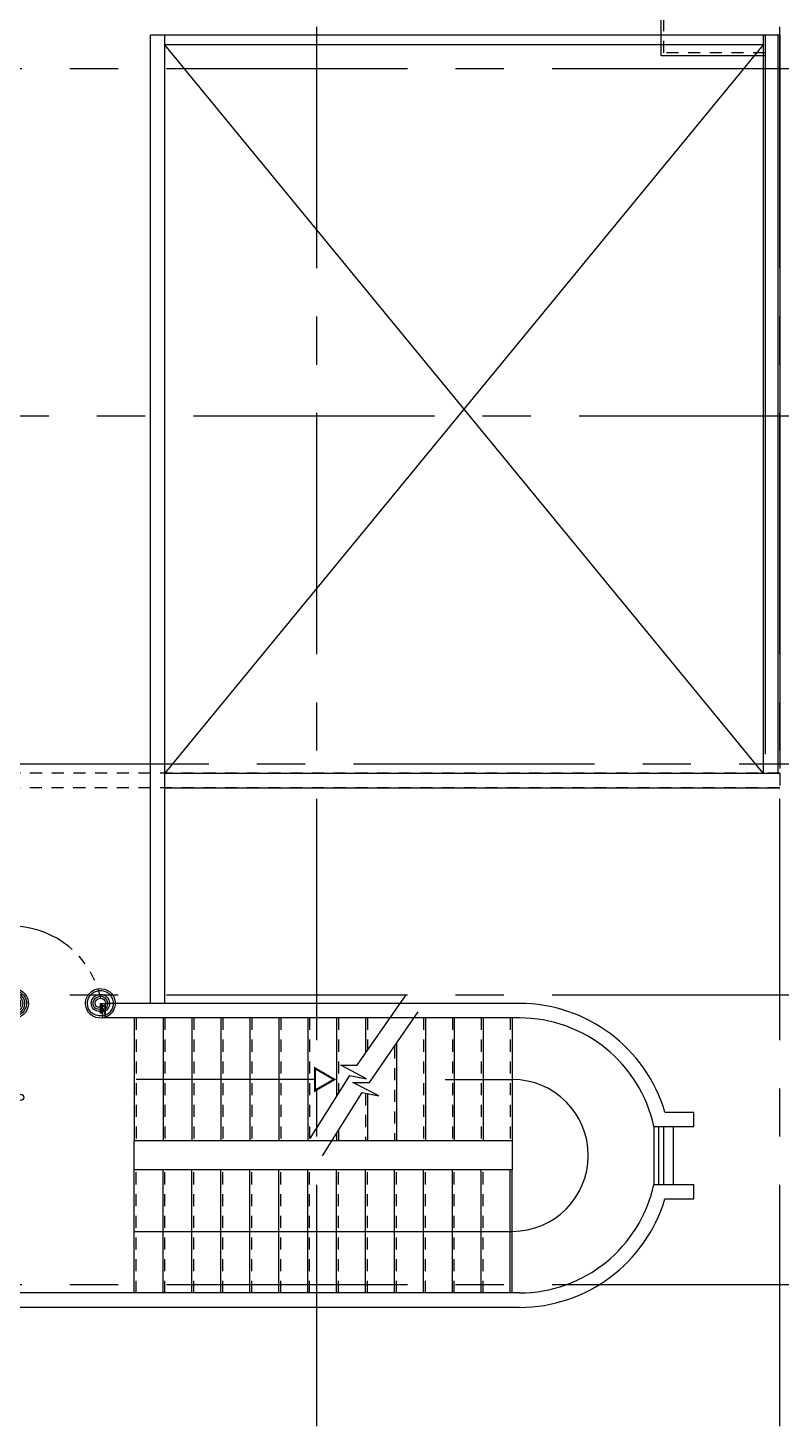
# Model space of a CAD drawing. Extents: x 417866029 to 417866302, y 43498045 to 43498122.
# Drawn here: x 417866055.23 to 417866063.04, y 43498044.51 to 43498059 of the extents above; entities that cross this region are included whole.
import ezdxf

# ---------------------------------------------------------------- set-up
doc = ezdxf.new("R2010")
doc.units = 0
doc.header["$MEASUREMENT"] = 0
for name, pattern in [('CENTERX2', [4, 2.5, -0.5, 0.5, -0.5]), ('HIDDEN', [0.375, 0.25, -0.125]), ('HIDDEN2', [0.1875, 0.125, -0.0625])]:
    doc.linetypes.add(name, pattern=pattern)
for name, color, linetype in [('AXES', 11, 'CENTERX2'), ('DOOR', 9, 'CONTINUOUS'), ('ROOF', 9, 'CONTINUOUS'), ('SHAFT', 9, 'CONTINUOUS'), ('Step', 9, 'CONTINUOUS'), ('STR', 9, 'CONTINUOUS'), ('WALL', 9, 'CONTINUOUS'), ('WIN', 9, 'CONTINUOUS')]:
    doc.layers.add(name, color=color, linetype=linetype)

# ---------------------------------------------------------------- blocks, each defined once
blk = doc.blocks.new('DOOR-10')
at = {"layer": 'DOOR', "color": 0, "linetype": 'ByBlock'}
for p, q in [((-76, 1018), (-83, 1018)), ((-83, 928), (-83, 1018)), ((-26, 1100), (-76, 1100)), ((-76, 1100), (-26, 1100)), ((-76, 1050), (-76, 1100)), ((-59, 1050), (-76, 1050)), ((-43, 1070), (-59, 1070)), ((-59, 1050), (-59, 1070)), ((-43, 1050), (-43, 1070)), ((-26, 1050), (-43, 1050)), ((-26, 1050), (-26, 1100)), ((-26, 1018), (-18, 1018)), ((-18, 928), (-18, 1018)), ((-83, 1005), (-92, 1005)), ((-92, 1005), (-92, 940)), ((-83, 940), (-92, 940)), ((-83, 1005), (-83, 940)), ((-76, 928), (-83, 928)), ((-26, 928), (-18, 928)), ((-18, 1005), (-9, 1005)), ((-18, 1005), (-18, 940)), ((-18, 940), (-9, 940)), ((-9, 1005), (-9, 940)), ((-1001, 0), (-1001, 150)), ((-1001, 150), (-976, 150)), ((-1001, 150), (-1001, 0)), ((-976, 150), (-976, 100)), ((-76, 200), (-59, 200)), ((-76, 150), (-76, 200)), ((-76, 150), (-26, 150)), ((-59, 200), (-59, 180)), ((-59, 180), (-43, 180)), ((-43, 200), (-26, 200)), ((-43, 180), (-43, 200)), ((-26, 200), (-26, 150)), ((-1, 150), (-26, 150)), ((-26, 150), (-26, 100)), ((-951, 0), (-1001, 0)), ((-976, 100), (-951, 100)), ((-951, 100), (-951, 0)), ((-51, 100), (-51, 0)), ((-26, 100), (-51, 100)), ((-51, 0), (-1, 0))]:
    blk.add_line(p, q, dxfattribs=at)
at = {"layer": 'DOOR', "linetype": 'ByBlock'}
for p, q in [((-76, 1050), (-76, 200)), ((-59, 200), (-59, 1050)), ((-43, 200), (-43, 1050)), ((-26, 200), (-26, 1050))]:
    blk.add_line(p, q, dxfattribs=at)
at = {"layer": 'DOOR', "color": 9, "linetype": 'ByBlock'}
for p, q in [((-1, 0), (-1, 150)), ((-951, 0), (-1001, 114)), ((-951, 0), (-1001, 40)), ((-951, 0), (-964, 100)), ((-51, 0), (-1, 114)), ((-51, 0), (-37, 100)), ((-51, 0), (-1, 40))]:
    blk.add_line(p, q, dxfattribs=at)
at = {"layer": 'DOOR', "color": 0, "linetype": 'ByBlock'}
for centre in [(-124, 973), (23, 973)]:
    blk.add_circle(centre, 32.4, dxfattribs=at)
at = {"layer": 'DOOR', "linetype": 'HIDDEN', "ltscale": 0.5}
blk.add_arc((-23, 149), 952, 93.1482, 179.9482, dxfattribs=at)
at = {"layer": 'DOOR', "color": 9, "linetype": 'ByBlock'}
for centre, radius, start, end in [((-951, 0), 154, 103.7142, 108.8947), ((-51, 0), 154, 71.1053, 76.2858), ((-951, 0), 134, 100.72, 111.8402), ((-951, 0), 94.4, 90, 121.9818), ((-951, 0), 74.4, 90, 132.2236), ((-951, 0), 54.4, 90, 156.7926), ((-951, 0), 34.4, 90, 180), ((-951, 0), 14.4, 90, 180), ((-51, 0), 94.4, 58.0182, 90), ((-51, 0), 74.4, 47.7764, 90), ((-51, 0), 54.4, 23.2074, 90), ((-51, 0), 34.4, 0, 90), ((-51, 0), 14.4, 0, 90), ((-51, 0), 134, 68.1598, 79.28), ((-51, 0), 114, 64.0838, 77.3774)]:
    blk.add_arc(centre, radius, start, end, dxfattribs=at)

msp = doc.modelspace()

# ---------------------------------------------------------------- linework, layer by layer
at = {"layer": 'AXES'}
for p, q in [((417866058.223, 43498044.506), (417866058.223, 43498121.777)), ((417866063.023, 43498044.506), (417866063.023, 43498121.427)), ((417866103.163, 43498058.571), (417866053.153, 43498058.571)), ((417866095.443, 43498054.971), (417866053.153, 43498054.971)), ((417866034.603, 43498051.371), (417866103.163, 43498051.371)), ((417866103.163, 43498048.971), (417866053.153, 43498048.971)), ((417866103.163, 43498045.971), (417866053.153, 43498045.971))]:
    msp.add_line(p, q, dxfattribs=at)
at = {"layer": 'ROOF'}
for p, q in [((417866063.023, 43498058.921), (417866056.498, 43498058.921)), ((417866056.498, 43498048.886), (417866056.498, 43498058.921)), ((417866056.648, 43498048.886), (417866056.648, 43498058.921)), ((417866062.853, 43498058.921), (417866062.853, 43498051.271)), ((417866062.873, 43498058.921), (417866062.873, 43498051.471)), ((417866063.023, 43498058.921), (417866062.873, 43498058.921)), ((417866063.003, 43498058.921), (417866063.003, 43498051.271)), ((417866063.023, 43498058.921), (417866063.023, 43498051.321)), ((417866062.853, 43498058.821), (417866056.648, 43498058.821)), ((417866056.648, 43498051.271), (417866063.023, 43498051.271)), ((417866056.648, 43498051.121), (417866063.023, 43498051.121)), ((417866060.249, 43498047.461), (417866056.329, 43498047.461)), ((417866056.329, 43498047.161), (417866056.329, 43498047.461)), ((417866058.429, 43498047.54), (417866058.429, 43498047.461)), ((417866058.429, 43498047.54), (417866058.429, 43498047.461)), ((417866060.249, 43498047.461), (417866060.249, 43498047.161)), ((417866060.249, 43498047.161), (417866056.329, 43498047.161))]:
    msp.add_line(p, q, dxfattribs=at)
at = {"layer": 'SHAFT'}
for p, q in [((417866062.853, 43498058.821), (417866056.648, 43498051.271)), ((417866062.853, 43498051.271), (417866056.648, 43498058.821))]:
    msp.add_line(p, q, dxfattribs=at)
at = {"layer": 'Step'}
for p, q in [((417866058.642, 43498048.246), (417866059.15, 43498048.977)), ((417866058.769, 43498048.067), (417866059.276, 43498048.799)), ((417866058.156, 43498047.485), (417866058.565, 43498048.14)), ((417866058.472, 43498048.246), (417866058.642, 43498048.246)), ((417866058.74, 43498048.105), (417866058.472, 43498048.246)), ((417866058.565, 43498048.14), (417866058.74, 43498048.105)), ((417866058.867, 43498047.927), (417866058.598, 43498048.067)), ((417866058.598, 43498048.067), (417866058.769, 43498048.067)), ((417866058.283, 43498047.307), (417866058.692, 43498047.962)), ((417866058.692, 43498047.962), (417866058.867, 43498047.927))]:
    msp.add_line(p, q, dxfattribs=at)
at = {"layer": 'STR', "linetype": 'HIDDEN2'}
for p, q in [((417866063.024, 43498051.271), (417866053.424, 43498051.271)), ((417866063.023, 43498051.271), (417866063.023, 43498051.121)), ((417866063.023, 43498051.121), (417866053.424, 43498051.121)), ((417866056.349, 43498048.736), (417866056.349, 43498047.461)), ((417866056.649, 43498048.736), (417866056.649, 43498047.461)), ((417866056.949, 43498048.736), (417866056.949, 43498047.461)), ((417866057.249, 43498048.736), (417866057.249, 43498047.461)), ((417866057.549, 43498048.736), (417866057.549, 43498047.461)), ((417866057.849, 43498048.736), (417866057.849, 43498047.461)), ((417866058.149, 43498048.736), (417866058.149, 43498047.461)), ((417866058.449, 43498048.736), (417866058.449, 43498047.954)), ((417866058.749, 43498048.736), (417866058.749, 43498048.399)), ((417866059.329, 43498048.736), (417866059.329, 43498047.461)), ((417866059.629, 43498048.736), (417866059.629, 43498047.461)), ((417866059.929, 43498048.736), (417866059.929, 43498047.461)), ((417866060.229, 43498048.736), (417866060.229, 43498047.461)), ((417866059.029, 43498048.442), (417866059.029, 43498047.461)), ((417866058.729, 43498047.955), (417866058.729, 43498047.461)), ((417866058.449, 43498047.572), (417866058.449, 43498047.461)), ((417866056.349, 43498045.886), (417866056.349, 43498047.161)), ((417866056.649, 43498045.886), (417866056.649, 43498047.161)), ((417866056.949, 43498045.886), (417866056.949, 43498047.161)), ((417866057.249, 43498045.886), (417866057.249, 43498047.161)), ((417866057.549, 43498045.886), (417866057.549, 43498047.161)), ((417866057.849, 43498045.886), (417866057.849, 43498047.161)), ((417866058.149, 43498045.886), (417866058.149, 43498047.161)), ((417866058.449, 43498045.886), (417866058.449, 43498047.161)), ((417866058.749, 43498045.886), (417866058.749, 43498047.161)), ((417866059.049, 43498045.886), (417866059.049, 43498047.161)), ((417866059.349, 43498045.886), (417866059.349, 43498047.161)), ((417866059.649, 43498045.886), (417866059.649, 43498047.161)), ((417866059.949, 43498045.886), (417866059.949, 43498047.161)), ((417866060.229, 43498045.886), (417866060.229, 43498047.161)), ((417866060.249, 43498045.886), (417866060.249, 43498047.161))]:
    msp.add_line(p, q, dxfattribs=at)
at = {"layer": 'STR'}
for p, q in [((417866056.329, 43498048.736), (417866056.329, 43498047.461)), ((417866056.629, 43498048.736), (417866056.629, 43498047.461)), ((417866056.929, 43498048.736), (417866056.929, 43498047.461)), ((417866057.229, 43498048.736), (417866057.229, 43498047.461)), ((417866057.529, 43498048.736), (417866057.529, 43498047.461)), ((417866057.829, 43498048.736), (417866057.829, 43498047.461)), ((417866058.129, 43498048.736), (417866058.129, 43498047.461)), ((417866058.429, 43498048.736), (417866058.429, 43498047.922)), ((417866058.729, 43498048.736), (417866058.729, 43498048.371)), ((417866059.349, 43498048.736), (417866059.349, 43498047.461)), ((417866059.649, 43498048.736), (417866059.649, 43498047.461)), ((417866059.949, 43498048.736), (417866059.949, 43498047.461)), ((417866060.249, 43498048.736), (417866060.249, 43498047.461)), ((417866059.049, 43498048.471), (417866059.049, 43498047.461)), ((417866058.204, 43498048.098), (417866056.349, 43498048.098)), ((417866059.556, 43498048.098), (417866060.251, 43498048.098)), ((417866058.749, 43498047.951), (417866058.749, 43498047.461)), ((417866058.449, 43498047.572), (417866058.449, 43498047.461)), ((417866056.329, 43498045.886), (417866056.329, 43498047.161)), ((417866056.629, 43498045.886), (417866056.629, 43498047.161)), ((417866056.929, 43498045.886), (417866056.929, 43498047.161)), ((417866057.229, 43498045.886), (417866057.229, 43498047.161)), ((417866057.529, 43498045.886), (417866057.529, 43498047.161)), ((417866057.829, 43498045.886), (417866057.829, 43498047.161)), ((417866058.129, 43498045.886), (417866058.129, 43498047.161)), ((417866058.429, 43498045.886), (417866058.429, 43498047.161)), ((417866058.729, 43498045.886), (417866058.729, 43498047.161)), ((417866059.029, 43498045.886), (417866059.029, 43498047.161)), ((417866059.329, 43498045.886), (417866059.329, 43498047.161)), ((417866059.629, 43498045.886), (417866059.629, 43498047.161)), ((417866059.929, 43498045.886), (417866059.929, 43498047.161)), ((417866060.229, 43498045.886), (417866060.229, 43498047.161)), ((417866060.249, 43498045.886), (417866060.249, 43498047.161)), ((417866056.329, 43498046.523), (417866060.251, 43498046.523))]:
    msp.add_line(p, q, dxfattribs=at)
msp.add_lwpolyline([(417866062.873, 43498058.707), (417866061.793, 43498058.707), (417866061.793, 43498061.342), (417866062.873, 43498061.342)], dxfattribs=at)
at = {"layer": 'STR', "linetype": 'HIDDEN2'}
msp.add_lwpolyline([(417866062.873, 43498058.737), (417866061.823, 43498058.737), (417866061.823, 43498061.312), (417866062.873, 43498061.312)], dxfattribs=at)
at = {"layer": 'STR', "const_width": 0.0215}
msp.add_lwpolyline([(417866058.204, 43498047.983), (417866058.204, 43498048.214), (417866058.404, 43498048.098)], close=True, dxfattribs=at)
at = {"layer": 'STR'}
msp.add_arc((417866060.251, 43498047.311), 0.787, 270, 90, dxfattribs=at)
at = {"layer": 'WALL'}
for p, q in [((417866060.324, 43498048.886), (417866056.029, 43498048.886)), ((417866056.029, 43498048.736), (417866056.029, 43498048.886)), ((417866060.324, 43498048.736), (417866056.029, 43498048.736)), ((417866061.833, 43498047.761), (417866062.133, 43498047.761)), ((417866062.133, 43498047.611), (417866062.133, 43498047.761)), ((417866061.717, 43498047.611), (417866062.133, 43498047.611)), ((417866061.717, 43498047.011), (417866062.133, 43498047.011)), ((417866062.133, 43498046.861), (417866062.133, 43498047.011)), ((417866061.833, 43498046.861), (417866062.133, 43498046.861)), ((417866060.324, 43498045.886), (417866054.698, 43498045.886)), ((417866060.324, 43498045.736), (417866054.548, 43498045.736))]:
    msp.add_line(p, q, dxfattribs=at)
for radius, start, end in [(1.575, 16.6016, 90), (1.425, 12.1532, 90), (1.425, 270, 347.8468), (1.575, 270, 343.3984)]:
    msp.add_arc((417866060.324, 43498047.311), radius, start, end, dxfattribs=at)
at = {"layer": 'WIN'}
for p, q in [((417866061.717, 43498047.611), (417866061.717, 43498047.011)), ((417866061.767, 43498047.611), (417866061.767, 43498047.011)), ((417866061.817, 43498047.611), (417866061.817, 43498047.011)), ((417866061.917, 43498047.611), (417866061.917, 43498047.011))]:
    msp.add_line(p, q, dxfattribs=at)

# ---------------------------------------------------------------- block references
at = {"layer": 'DOOR', "color": 0, "linetype": 'ByBlock', "ltscale": 0.3, "xscale": 0.0009999871253967285, "yscale": 0.001000002026557922, "zscale": 0.001, "rotation": 180}
msp.add_blockref('DOOR-10', (417866055.028, 43498048.886), dxfattribs=at)

doc.saveas('drawing.dxf')
